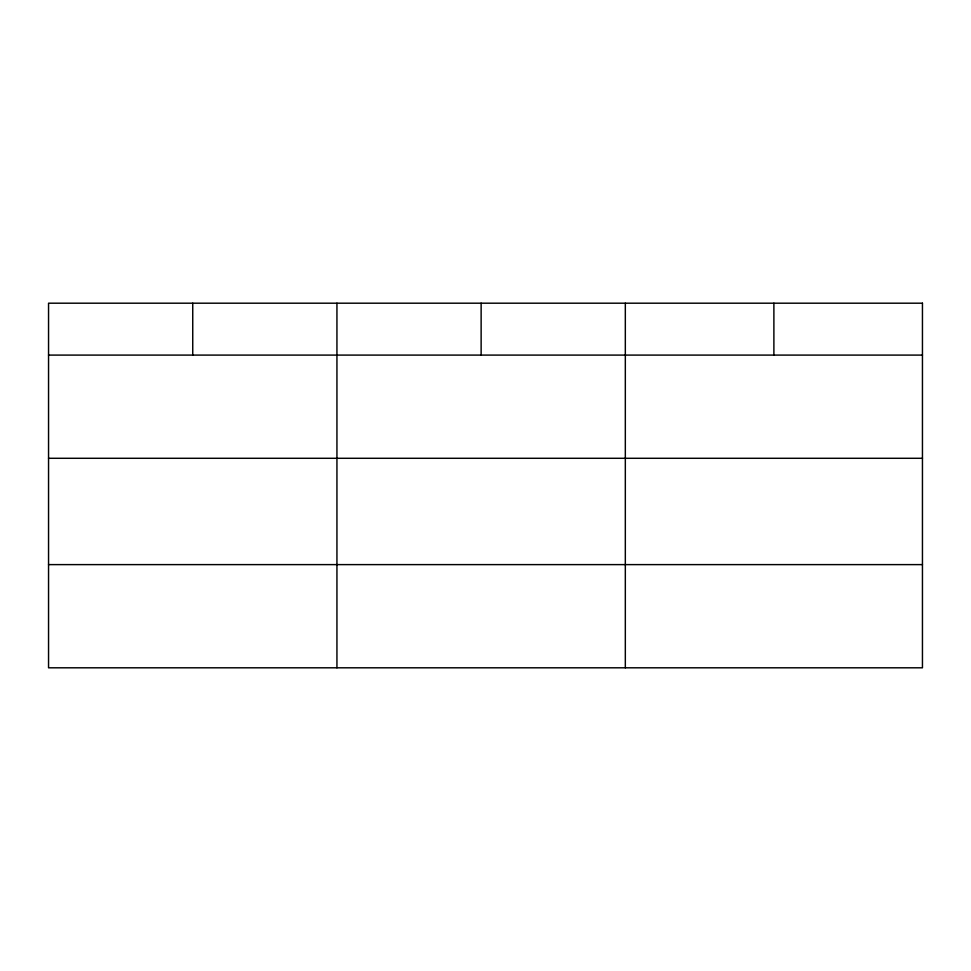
<?xml version="1.0" encoding="UTF-8"?>
<svg xmlns="http://www.w3.org/2000/svg" width="971" height="971" viewBox="0 0 971 971"><rect width="100%" height="100%" fill="white"/><g stroke="black" fill="none" stroke-linecap="round" stroke-linejoin="round"><path stroke-width="1.46" d="M48.55 355.095L922.45 355.095M48.55 458.288L922.45 458.288M48.55 564.612L922.45 564.612M773.887 303.195L773.887 355.095M625.324 303.195L625.324 667.805M481.131 303.195L481.131 355.095M336.937 303.195L336.937 667.805M192.744 303.195L192.744 355.095M922.45 303.195L48.55 303.195L48.55 667.805L922.45 667.805L922.45 303.195"/></g></svg>
